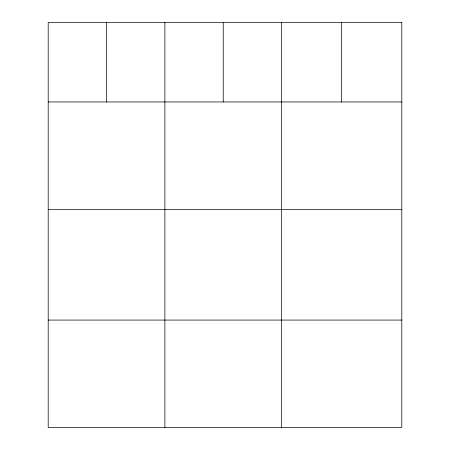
<?xml version="1.0" encoding="UTF-8"?>
<svg xmlns="http://www.w3.org/2000/svg" width="450" height="450" viewBox="0 0 450 450"><rect width="100%" height="100%" fill="white"/><g stroke="black" fill="none" stroke-linecap="round" stroke-linejoin="round"><path stroke-width="0.67" d="M48.195 101.964L401.805 101.964M48.195 209.391L401.805 209.391M48.195 320.074L401.805 320.074M341.691 22.5L341.691 101.964M281.576 22.5L281.576 427.5M223.234 22.5L223.234 101.964M164.886 22.5L164.886 427.5M106.543 22.5L106.543 101.964M401.805 22.5L48.195 22.5L48.195 427.5L401.805 427.5L401.805 22.5"/></g></svg>
